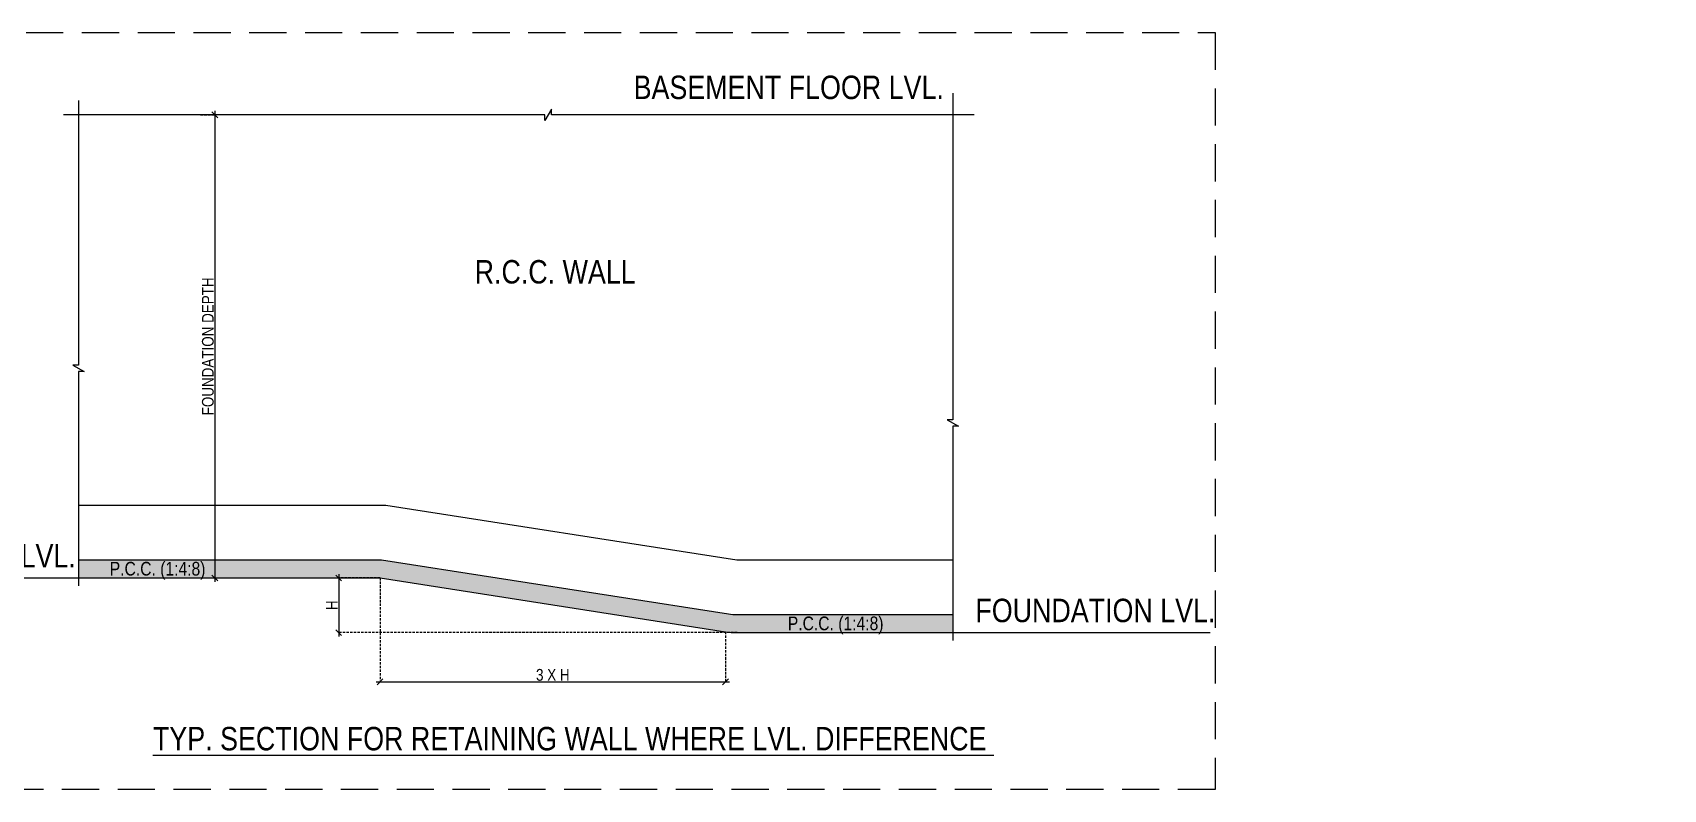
# Model space of a CAD drawing. Header units: millimetres. Extents: x 1112055 to 3390982, y -148532 to 766891.
# Drawn here: x 2014211 to 2055971, y 584399 to 603779 of the extents above; entities that cross this region are included whole.
import ezdxf

# ---------------------------------------------------------------- set-up
doc = ezdxf.new("R2010")
doc.units = ezdxf.units.MM
doc.header["$PDMODE"] = 35
doc.header["$PDSIZE"] = -25
doc.linetypes.add('DASHED2', pattern=[0.375, 0.25, -0.125])
doc.linetypes.add('Hidden', pattern=[9.525, 6.35, -3.175])
for name, color, linetype, lineweight in [('B COL. SIZE DIM', 220, 'Continuous', 25), ('B FOOTING', 49, 'Continuous', 20), ('B HATCH', 250, 'Continuous', 0), ('B P.C.C', 251, 'Continuous', 0), ('B STEEL TEXT', 7, 'Continuous', 15), ('B TITLE BLOCK', 250, 'Continuous', 0), ('B-COL NO', 7, 'Continuous', 5), ('EXCAVATION LINE', 236, 'Continuous', 30)]:
    doc.layers.add(name, color=color, linetype=linetype, lineweight=lineweight)
doc.styles.add('dim inside', font='romans.shx', dxfattribs={"width": 0.8, "height": 125})
doc.styles.add('SWINC', font='swissc.ttf')
doc.dimstyles.new('dim inside', dxfattribs={"dimtxt": 125, "dimasz": 100, "dimexe": 0, "dimexo": 0, "dimgap": 10, "dimtad": 0, "dimdec": 0, "dimzin": 0, "dimdsep": 46, "dimtxsty": 'dim inside', "dimblk": 'SMALL', "dimcen": 0.09, "dimadec": 0, "dimazin": 0, "dimtfac": 1, "dimtdec": 0, "dimtofl": 0, "dimtmove": 0, "dimatfit": 3, "dimfxl": 1, "dimtolj": 1, "dimtzin": 0, "dimarcsym": 2})

# ---------------------------------------------------------------- blocks, each defined once
blk = doc.blocks.new('_Oblique')
at = {"color": 0, "linetype": 'ByBlock', "lineweight": -2}
blk.add_line((-0.5, -0.5), (0.5, 0.5), dxfattribs=at)
blk = doc.blocks.new('*D2645')
at = {"layer": 'B COL. SIZE DIM', "color": 250, "lineweight": 9, "ltscale": 250, "transparency": 16777216}
blk.add_line((2018875, 601774), (2018875, 589714), dxfattribs=at)
at = {"layer": 'B COL. SIZE DIM', "color": 250, "linetype": 'DASHED2', "lineweight": 9, "ltscale": 250, "transparency": 16777216}
for p, q in [((2018513, 601674), (2018875, 601674)), ((2018513, 589814), (2018875, 589814))]:
    blk.add_line(p, q, dxfattribs=at)
at = {"layer": 'Defpoints', "color": 0, "transparency": 16777216}
for p in [(2018513, 601674), (2018513, 589814), (2018875, 589814)]:
    blk.add_point(p, dxfattribs=at)
at = {"layer": 'B COL. SIZE DIM', "color": 250, "lineweight": 9, "transparency": 16777216, "xscale": 150, "yscale": 150, "zscale": 150}
for p, rotation in [((2018875, 601674), 90), ((2018875, 589814), 270)]:
    blk.add_blockref('_Oblique', p, dxfattribs=dict(at, rotation=rotation))
at = {"layer": 'B COL. SIZE DIM', "color": 6, "transparency": 16777216, "insert": (2018700, 595744), "char_height": 300, "attachment_point": 5, "rotation": 90, "style": 'SWINC'}
blk.add_mtext('\\A1;FOUNDATION DEPTH ', dxfattribs=at)
blk = doc.blocks.new('*D2646')
at = {"layer": 'B COL. SIZE DIM', "color": 250, "lineweight": 9, "ltscale": 250, "transparency": 16777216}
blk.add_line((2022050, 589914), (2022050, 588314), dxfattribs=at)
at = {"layer": 'B COL. SIZE DIM', "color": 250, "linetype": 'DASHED2', "lineweight": 9, "ltscale": 250, "transparency": 16777216}
for p, q in [((2023108, 589814), (2022050, 589814)), ((2032250, 588414), (2022050, 588414))]:
    blk.add_line(p, q, dxfattribs=at)
at = {"layer": 'Defpoints', "color": 0, "transparency": 16777216}
for p in [(2023108, 589814), (2022050, 588414), (2032250, 588414)]:
    blk.add_point(p, dxfattribs=at)
at = {"layer": 'B COL. SIZE DIM', "color": 250, "lineweight": 9, "transparency": 16777216, "xscale": 150, "yscale": 150, "zscale": 150}
for p, rotation in [((2022050, 589814), 90), ((2022050, 588414), 270)]:
    blk.add_blockref('_Oblique', p, dxfattribs=dict(at, rotation=rotation))
at = {"layer": 'B COL. SIZE DIM', "color": 6, "transparency": 16777216, "insert": (2021875, 589114), "char_height": 300, "attachment_point": 5, "rotation": 90, "style": 'SWINC'}
blk.add_mtext('\\A1;H', dxfattribs=at)
blk = doc.blocks.new('*D2647')
at = {"layer": 'B COL. SIZE DIM', "color": 250, "linetype": 'DASHED2', "lineweight": 9, "ltscale": 250, "transparency": 16777216}
for p, q in [((2023108, 589814), (2023108, 587155)), ((2031956, 588437), (2031956, 587155))]:
    blk.add_line(p, q, dxfattribs=at)
at = {"layer": 'B COL. SIZE DIM', "color": 250, "lineweight": 9, "ltscale": 250, "transparency": 16777216}
blk.add_line((2023008, 587155), (2032056, 587155), dxfattribs=at)
at = {"layer": 'Defpoints', "color": 0, "transparency": 16777216}
for p in [(2023108, 589814), (2031956, 588437), (2031956, 587155)]:
    blk.add_point(p, dxfattribs=at)
at = {"layer": 'B COL. SIZE DIM', "color": 250, "lineweight": 9, "transparency": 16777216, "xscale": 150, "yscale": 150, "zscale": 150, "rotation": 180}
blk.add_blockref('_Oblique', (2023108, 587155), dxfattribs=at)
at = {"layer": 'B COL. SIZE DIM', "color": 250, "lineweight": 9, "transparency": 16777216, "xscale": 150, "yscale": 150, "zscale": 150}
blk.add_blockref('_Oblique', (2031956, 587155), dxfattribs=at)
at = {"layer": 'B COL. SIZE DIM', "color": 6, "transparency": 16777216, "insert": (2027532, 587330), "char_height": 300, "attachment_point": 5, "style": 'SWINC'}
blk.add_mtext('\\A1;3 X H', dxfattribs=at)

msp = doc.modelspace()

# ---------------------------------------------------------------- hatches: boundary and pattern name
at = {"layer": 'B HATCH'}
h = msp.add_hatch(dxfattribs=at)
h.set_pattern_fill('AR-CONC', color=250, scale=3, style=0)
h.set_pattern_definition([(50, (136652.96, 369440.17), (546.55401, -47.81726), [57.15, -628.65]), (355, (136652.96, 369440.2), (-105.73026, 573.17054), [45.72, -502.92175]), (100.451445, (136698.5, 369436.2), (440.82374, 525.35326), [48.57003, -534.27073]), (46.1842, (136652.96, 369592.6), (813.23712, -126.12698), [85.725, -942.975]), (96.635558, (136720.7, 369582.1), (712.2124, 742.27837), [72.85507, -801.40682]), (351.18415, (136653, 369592.6), (712.2124, 742.27837), [68.5799, -754.3792]), (21, (136729.16, 369554.47), (454.84317, -306.79559), [57.15, -628.65]), (326, (136729.16, 369554.5), (185.40609, 552.5639), [45.72, -502.92]), (71.451445, (136767.06, 369528.9), (640.24926, 245.7683), [48.57003, -534.26981]), (37.5, (136652.96, 369440.17), (9.26581, 253.665117), [0, -496.824, 0, -510.54, 0, -504.825]), (7.5, (136652.96, 369440.17), (200.458988, 300.541724), [0, -291.084, 0, -485.394, 0, -192.405]), (327.5, (136483.03, 369440.17), (406.771786, -17.186232), [0, -190.5, 0, -594.36, 0, -788.67]), (317.5, (136406.83, 369440.17), (444.387544, 76.27947), [0, -247.65, 0, -394.716, 0, -560.07])])
edge = h.paths.add_edge_path()
edge.add_line((2037775.3, 588414.2), (2037775.2, 588874.2))
edge.add_line((2037775.2, 588874.2), (2032250.2, 588874.2))
edge.add_arc((2032250.2, 590325.7), 1451.4, 261.15254, 270, ccw=False)
edge.add_line((2032026.9, 588891.5), (2023143.7, 590274.2))
edge.add_line((2023143.7, 590274.2), (2015383.2, 590274.2))
edge.add_line((2015383.2, 590274.2), (2015383.2, 589814.2))
edge.add_line((2015383.2, 589814.2), (2023108.1, 589814.2))
edge.add_line((2023108.1, 589814.2), (2031956.2, 588437))
edge.add_arc((2032250.2, 590325.7), 1911.4, 261.15254, 270)
edge.add_line((2032250.2, 588414.2), (2037775.3, 588414.2))

# ---------------------------------------------------------------- linework, layer by layer
at = {"layer": 'B FOOTING'}
for p, q in [((2008592, 589814.2), (2015383.2, 589814.2)), ((2037774.7, 588414.2), (2044365.2, 588414.2))]:
    msp.add_line(p, q, dxfattribs=at)
for points in [[(2037774, 602227.6), (2037774, 593865.9), (2037633.5, 593865.4), (2037922.3, 593699.1), (2037774.6, 593698.6), (2037775.3, 588208.7)], [(2038324.3, 601675.4), (2027496.7, 601675.4), (2027496.2, 601815.9), (2027329.9, 601527.1), (2027329.3, 601674.8), (2015004.6, 601674.3)], [(2015381.9, 602040.4), (2015381.9, 595265.9), (2015241.4, 595265.4), (2015530.2, 595099.1), (2015382.5, 595098.6), (2015383.2, 589608.7)]]:
    msp.add_lwpolyline(points, dxfattribs=at)
for points in [[(2015383, 591674.2), (2023248, 591674.2, -0.0386235), (2023256, 591673.6), (2032242.3, 590274.9, 0.0386235), (2032250.2, 590274.2), (2037774.7, 590274.2)], [(2015383.2, 590274.2), (2023143.7, 590274.2), (2032026.9, 588891.5, 0.0386235), (2032250.2, 588874.2), (2037774.7, 588874.2)], [(2015383.2, 589814.2), (2023108.1, 589814.2), (2031956.2, 588437, 0.0386235), (2032250.2, 588414.2), (2037774.7, 588414.2)]]:
    msp.add_lwpolyline(points, format="xyb", dxfattribs=at)
at = {"layer": 'B P.C.C', "color": 250, "linetype": 'Hidden', "lineweight": 0, "ltscale": 150}
msp.add_lwpolyline([(2008330.2, 603779.2), (2044490.2, 603779.2), (2044490.2, 584398.8), (2008330.2, 584398.8)], close=True, dxfattribs=at)

# ---------------------------------------------------------------- texts
at = {"layer": 'B STEEL TEXT', "lineweight": 9, "style": 'SWINC'}
for p in [(2016186.3, 589875.4), (2033549.5, 588475.4)]:
    msp.add_text('P.C.C. (1:4:8)', height=350, dxfattribs=at).set_placement(p)
at = {"layer": 'B TITLE BLOCK', "color": 251, "lineweight": 0, "insert": (2059848.4, 586794.3), "char_height": 464.277, "attachment_point": 2, "style": 'SWINC'}
msp.add_mtext_dynamic_manual_height_columns('\\pxsm1,qj;{\\fBankGothic Lt BT|b0|i0|c0|p34;BHOOMI\\P\\ps*,q*;\\fGost|b0|i0|c0|p2;\\H0.8x;- CONSULTANTS -\\C1; }', width=1213989.136, gutter_width=0, heights=[170761.4], dxfattribs=at)
at = {"layer": 'B-COL NO', "color": 3, "lineweight": 15, "style": 'SWINC'}
msp.add_text('%%UTYP. SECTION FOR RETAINING WALL WHERE LVL. DIFFERENCE ', height=600, dxfattribs=at).set_placement((2017292.9, 585398.6))
at = {"layer": 'EXCAVATION LINE', "color": 0, "style": 'SWINC'}
for s, p in [('BASEMENT FLOOR LVL.', (2029601.7, 602077.5)), ('R.C.C. WALL', (2025530.8, 597354)), ('FOUNDATION LVL.', (2009170.5, 590081.2)), ('FOUNDATION LVL.', (2038353.2, 588681.2))]:
    msp.add_text(s, height=600, dxfattribs=at).set_placement(p)

# ---------------------------------------------------------------- dimensions: what is measured, and where the dimension line sits
at = {"layer": 'B COL. SIZE DIM', "color": 250, "ltscale": 250}
for base, p1, p2, text, picture, middle in [((2018874.7, 589814.2), (2018512.8, 601674.2), (2018512.8, 589814.2), 'FOUNDATION DEPTH ', '*D2645', (2018699.7, 595744.2)), ((2022049.7, 588414.2), (2023108.1, 589814.2), (2032250.2, 588414.2), 'H', '*D2646', (2021874.7, 589114.2))]:
    dim = msp.add_linear_dim(base=base, p1=p1, p2=p2, angle=90, text=text, dimstyle='dim inside', override={"dimtxt": 300, "dimasz": 150, "dimgap": 25, "dimtad": 3, "dimlfac": 0.25, "dimtxsty": 'SWINC', "dimblk1": 'Oblique', "dimblk2": 'Oblique', "dimsah": 1, "dimdle": 100, "dimclrd": 250, "dimclre": 250, "dimclrt": 6, "dimfxl": 1000, "dimlwd": 9, "dimlwe": 9}, dxfattribs=at)
    dim.commit()
    dim.dimension.update_dxf_attribs({"geometry": picture, "text_midpoint": middle})
dim = msp.add_linear_dim(base=(2031956.2, 587155.3), p1=(2023108.1, 589814.2), p2=(2031956.2, 588437), text='3 X H', dimstyle='dim inside', override={"dimtxt": 300, "dimasz": 150, "dimgap": 25, "dimtad": 3, "dimlfac": 0.25, "dimtxsty": 'SWINC', "dimblk1": 'Oblique', "dimblk2": 'Oblique', "dimsah": 1, "dimdle": 100, "dimclrd": 250, "dimclre": 250, "dimclrt": 6, "dimfxl": 1000, "dimlwd": 9, "dimlwe": 9}, dxfattribs=at)
dim.commit()
dim.dimension.update_dxf_attribs({"geometry": '*D2647', "text_midpoint": (2027532.2, 587330.3)})

doc.saveas('drawing.dxf')
